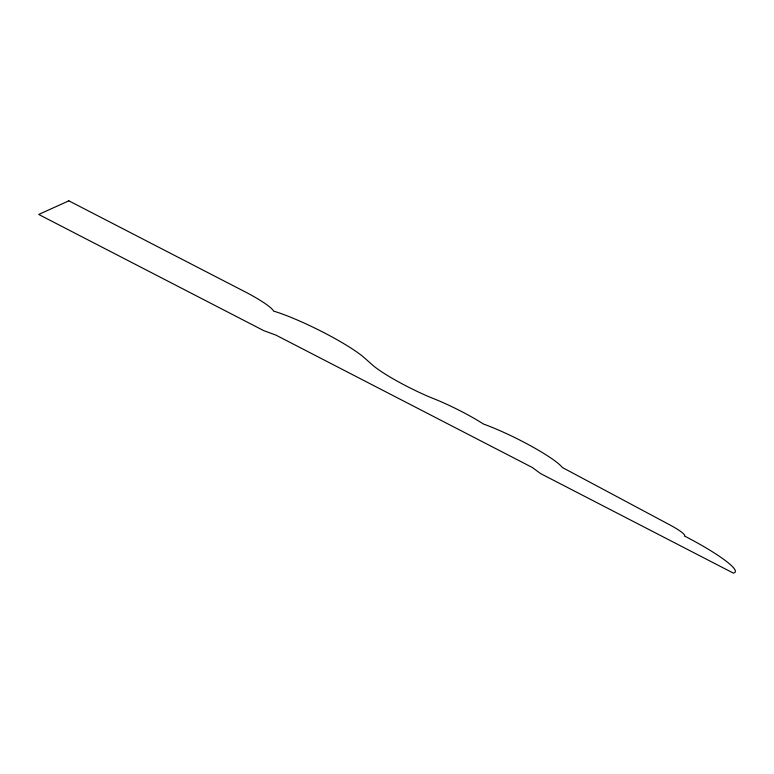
<?xml version="1.0" encoding="UTF-8"?>
<svg xmlns="http://www.w3.org/2000/svg" width="774" height="774" viewBox="0 0 774 774"><rect width="100%" height="100%" fill="white"/><g stroke="black" fill="none" stroke-linecap="round" stroke-linejoin="round"><path stroke-width="1.16" d="M68.857 200.834L38.7 214.446L263.789 330.662L275.892 335.094L532.289 467.477L540.62 473.601L733.452 573.166L734.362 572.76A70.008 9.743 26.4 0 0 684.439 535.966A23.239 3.231 26.4 0 0 668.852 524.375L562.35 467.486A56.454 7.856 26.4 0 0 483.44 424.017A49.439 6.879 26.4 0 0 435.23 399.287L429.522 396.985A51.452 7.16 26.4 0 1 372.739 365.222L364.467 357.898A61.388 8.543 26.4 0 0 273.59 311.1A40.229 5.602 26.4 0 0 247.651 293.153L68.857 200.834"/></g></svg>
